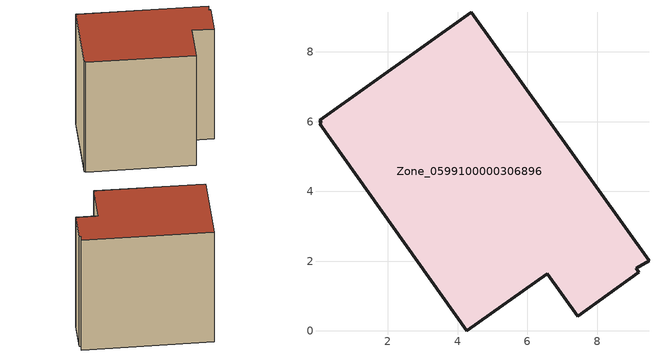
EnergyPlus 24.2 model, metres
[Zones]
Zone_0599100000306896
 floor ground (C_G): 4.27,0 0.05,5.93 0.1,5.97 0.04,6.03 4.4,9.14 9.49,2.02 9.13,1.8 9.2,1.68 7.44,0.42 6.57,1.64 z0
 wall outside (C_F): 6.57,1.64 7.44,0.42 9.2,1.68 9.13,1.8 9.49,2.02 4.4,9.14 0.04,6.03 0.1,5.97 0.05,5.93 4.27,0 6.57,1.64 z0:8.85
 roof outside (C_R): 0.05,5.93 4.27,0 6.57,1.64 7.44,0.42 9.2,1.68 9.13,1.8 9.49,2.02 4.4,9.14 0.04,6.03 0.1,5.97 z8.85
[BUILDING]
Pand.0599100000306896: North Axis=0; Terrain=City; Loads Convergence Tolerance Value=0.04; Temperature Convergence Tolerance Value=0.4; Solar Distribution=FullExterior; Maximum Number of Warmup Days=25; Minimum Number of Warmup Days=1
[Site:Location]
Rotterdam.The.Hague.AP_ZH_NLD Design_Conditions: Latitude=51.96; Longitude=4.45; Time Zone=1; Elevation=-4.5
[SITE:GROUNDTEMPERATURE:BUILDINGSURFACE]
18, 18, 18, 18, 18, 18, 18, 18, 18, 18, 18, 18
[MATERIAL] Thermal Absorptance=0.9; Solar Absorptance=0.7; Visible Absorptance=0.7
Name | Roughness | Thickness | Conductivity | Density | Specific Heat
G.TI.1975-1991 | MediumSmooth | 0.15 | 0.288461 | 540 | 1210
F.TI.1975-1991 | Rough | 0.3 | 0.230769 | 1920 | 840
R.TI.1975-1991 | MediumRough | 0.2 | 0.153846 | 1500 | 1000
[CONSTRUCTION]
C_G: G.TI.1975-1991
C_F: F.TI.1975-1991
C_R: R.TI.1975-1991
[ZONE]
Zone_0599100000306896: Type=1; Multiplier=1; Ceiling Height=Autocalculate; Volume=Autocalculate; Floor Area=autocalculate; Part of Total Floor Area=Yes
[ZONEINFILTRATION:DESIGNFLOWRATE]
Infil_Zone_0599100000306896: Zone or ZoneList or Space or SpaceList=Zone_0599100000306896; Schedule=AlwaysOn; Design Flow Rate Calculation Method=Flow/Area; Flow Rate per Floor Area=0.003; Constant Term Coefficient=1; Temperature Term Coefficient=0; Velocity Term Coefficient=0; Velocity Squared Term Coefficient=0
[HVACTEMPLATE:ZONE:IDEALLOADSAIRSYSTEM]
Zone_0599100000306896: Maximum Heating Supply Air Temperature=50; Minimum Cooling Supply Air Temperature=13; Maximum Heating Supply Air Humidity Ratio=0.0156; Minimum Cooling Supply Air Humidity Ratio=0.0077; Heating Limit=NoLimit; Cooling Limit=NoLimit; Dehumidification Control Type=ConstantSensibleHeatRatio; Cooling Sensible Heat Ratio=0.7; Dehumidification Setpoint=60; Humidification Control Type=None; Humidification Setpoint=30; Outdoor Air Method=None; Outdoor Air Flow Rate per Person=0.00944; Outdoor Air Flow Rate per Zone Floor Area=0; Outdoor Air Flow Rate per Zone=0; Demand Controlled Ventilation Type=None; Outdoor Air Economizer Type=NoEconomizer; Heat Recovery Type=None; Sensible Heat Recovery Effectiveness=0.7; Latent Heat Recovery Effectiveness=0.65
[ZONECONTROL:THERMOSTAT]
ThermostatControl_Zone_0599100000306896: Zone or ZoneList=Zone_0599100000306896; Control Type Schedule=DualSetpointControlType; Control 1=Thermostat_Zone_0599100000306896; Temperature Difference Between Cutout And Setpoint=0
[THERMOSTATSETPOINT:DUALSETPOINT]
Thermostat_Zone_0599100000306896: Heating Setpoint Temperature Schedule=HeatingSetpoint_Zone_0599100000306896; Cooling Setpoint Temperature Schedule=CoolingSetpoint_Zone_0599100000306896
[SCHEDULE:COMPACT]
HeatingSetpoint_Zone_0599100000306896: Through: 12/31, For: AllDays, Until: 24:00, 21
CoolingSetpoint_Zone_0599100000306896: Through: 12/31, For: AllDays, Until: 24:00, 24
DualSetpointControlType: Through: 12/31, For: AllDays, Until: 24:00, 4
AlwaysOn: Through: 12/31, For: AllDays, Until: 24:00, 1
